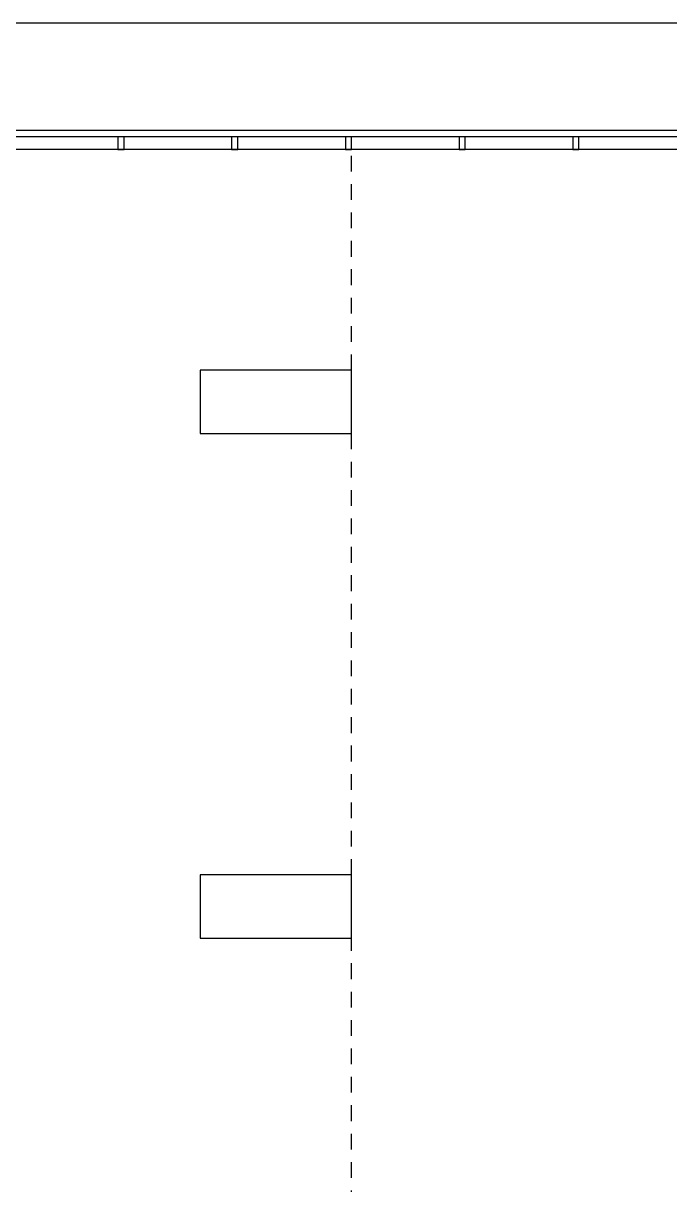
# Model space of a CAD drawing. Header units: millimetres. Extents: x -398 to 816, y -1 to 208.
# Drawn here: x 203.06 to 208.18, y 35.19 to 44.4 of the extents above; entities that cross this region are included whole.
import ezdxf

# ---------------------------------------------------------------- set-up
doc = ezdxf.new("R2010")
doc.units = ezdxf.units.MM
doc.linetypes.add('DASHED', pattern=[0.75, 0.5, -0.25])
for name, color, linetype in [('AA_Column', 5, 'Continuous'), ('AA_Floor', 31, 'Continuous'), ('AA_Wall', 1, 'Continuous')]:
    doc.layers.add(name, color=color, linetype=linetype)

msp = doc.modelspace()

# ---------------------------------------------------------------- linework, layer by layer
at = {"layer": 'AA_Column', "color": 9}
for points in [[(204.4604, 41.6489), (204.4604, 41.1489), (205.6604, 41.1489), (205.6604, 41.6489)], [(204.4604, 37.6489), (204.4604, 37.1489), (205.6604, 37.1489), (205.6604, 37.6489)]]:
    msp.add_lwpolyline(points, close=True, dxfattribs=at)
at = {"layer": 'AA_Floor', "color": 9}
msp.add_line((216.8104, 44.3989), (187.3604, 44.3989), dxfattribs=at)
at = {"layer": 'AA_Floor', "color": 9, "linetype": 'DASHED', "ltscale": 0.25}
for p, q in [((205.6604, 41.6489), (205.6604, 43.3989)), ((205.6604, 37.6489), (205.6604, 41.1489)), ((205.6604, 31.6489), (205.6604, 37.1489))]:
    msp.add_line(p, q, dxfattribs=at)
at = {"layer": 'AA_Wall', "color": 9}
for p, q in [((211.1604, 43.5489), (188.3104, 43.5489)), ((211.1604, 43.4989), (188.5104, 43.4989)), ((211.1604, 43.3989), (188.5104, 43.3989))]:
    msp.add_line(p, q, dxfattribs=at)
for points in [[(203.8104, 43.3989), (203.8604, 43.3989), (203.8604, 43.4989), (203.8104, 43.4989)], [(204.7104, 43.3989), (204.7604, 43.3989), (204.7604, 43.4989), (204.7104, 43.4989)], [(205.6104, 43.3989), (205.6604, 43.3989), (205.6604, 43.4989), (205.6104, 43.4989)], [(206.5104, 43.3989), (206.5604, 43.3989), (206.5604, 43.4989), (206.5104, 43.4989)], [(207.4104, 43.3989), (207.4604, 43.3989), (207.4604, 43.4989), (207.4104, 43.4989)]]:
    msp.add_lwpolyline(points, close=True, dxfattribs=at)

doc.saveas('drawing.dxf')
